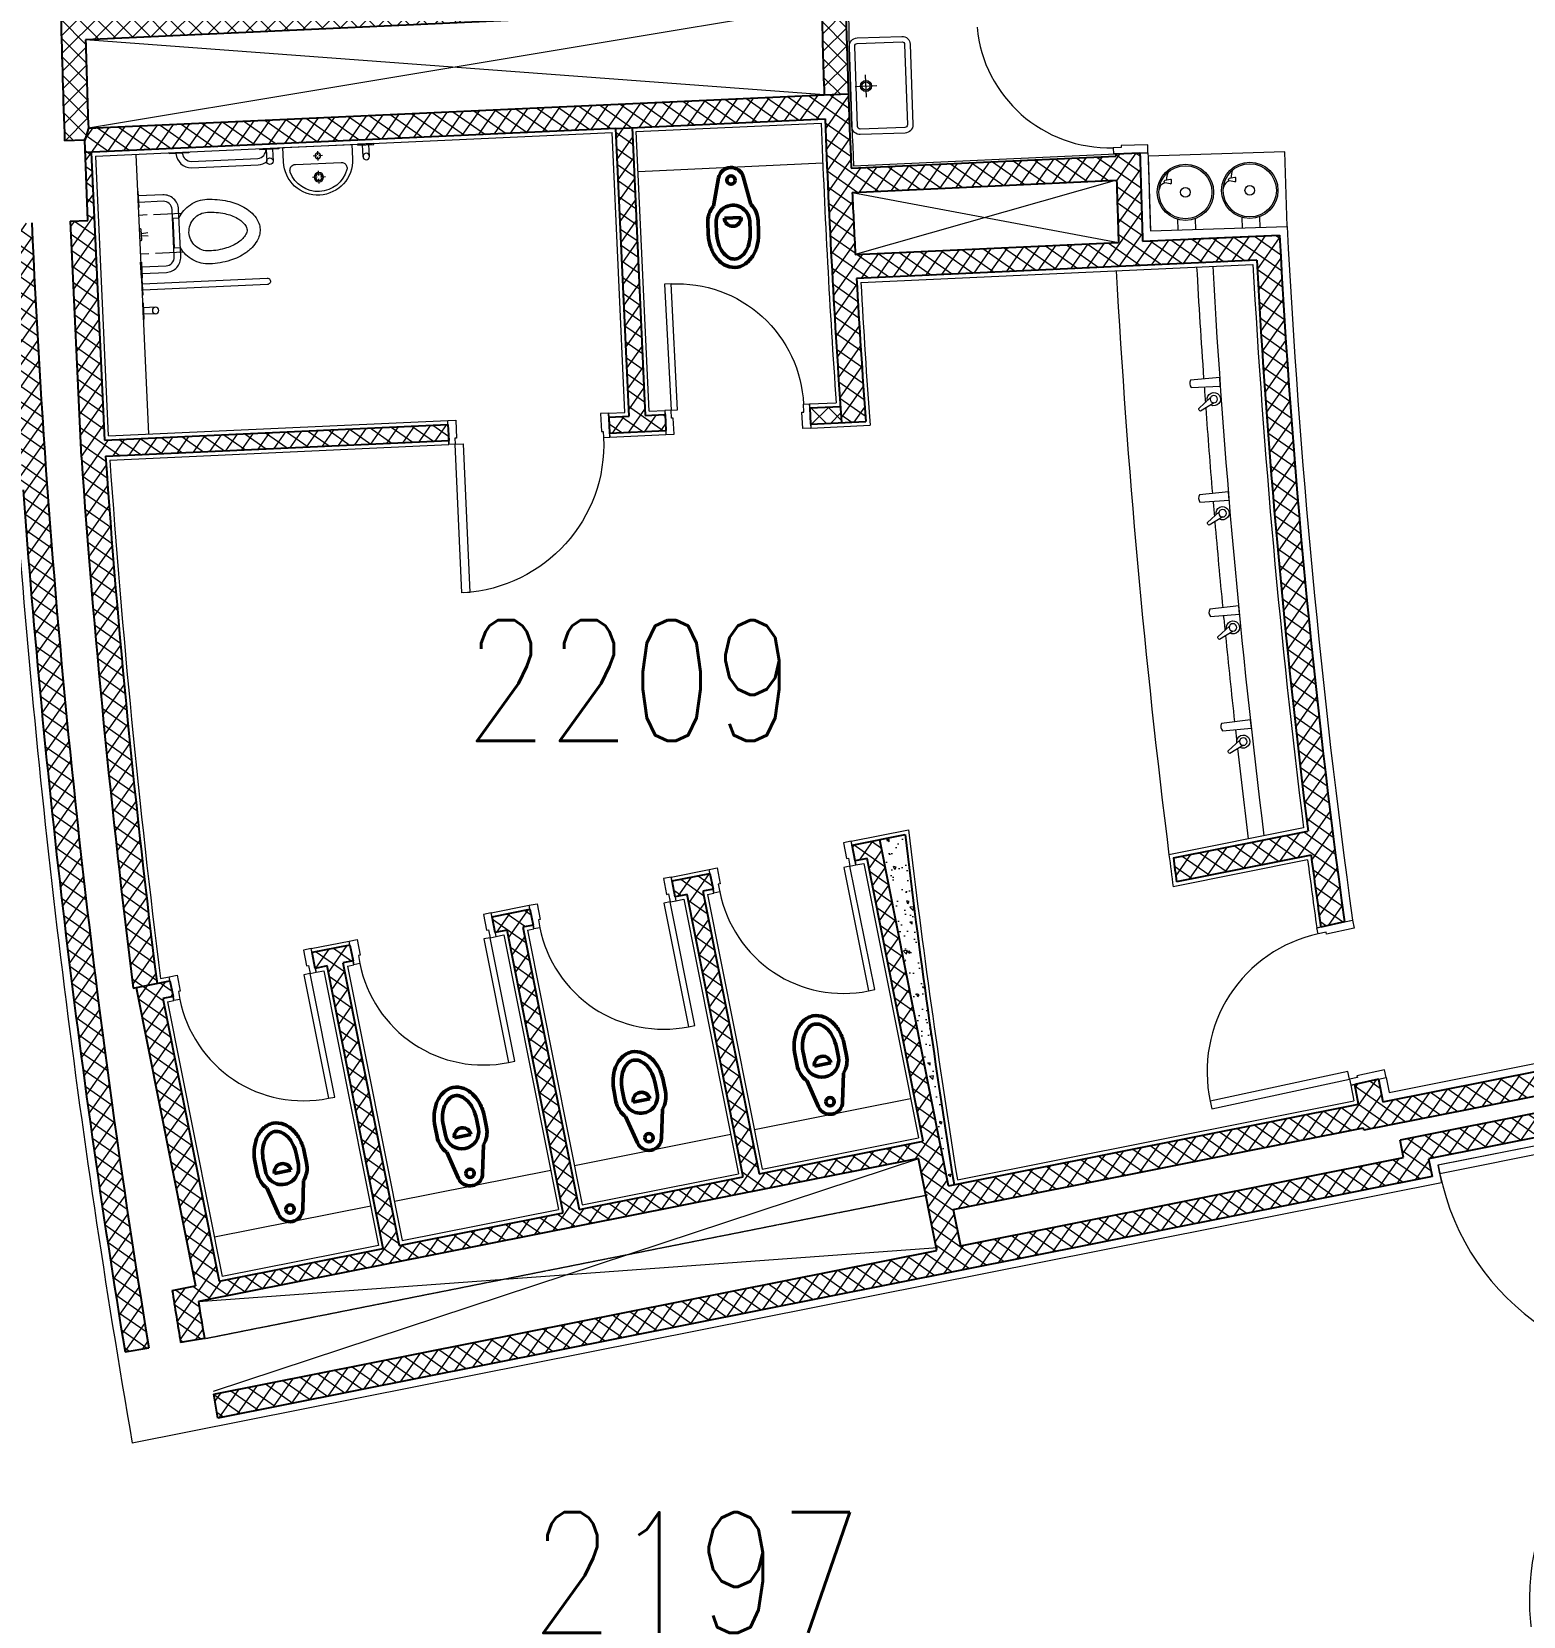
# Model space of a CAD drawing. Header units: inches. Extents: x 342932 to 557958, y 80625 to 242727.
# Drawn here: x 358342 to 367607, y 157853 to 167699 of the extents above; entities that cross this region are included whole.
import ezdxf
from ezdxf.enums import TextEntityAlignment as Align

# ---------------------------------------------------------------- set-up
doc = ezdxf.new("R2010")
doc.units = ezdxf.units.IN
doc.header["$MEASUREMENT"] = 0
doc.linetypes.add('First Floor$0$HIDDEN', pattern=[0.375, 0.25, -0.125])
for name, color, linetype, lineweight in [('First Floor$0$A-G250-M-Walls-Blockwork', 7, 'Continuous', 25), ('First Floor$0$A-G252-H-Internal-Walls', 251, 'Continuous', 9), ('First Floor$0$A-G26-M-Beams-Concrete', 251, 'Continuous', 18), ('First Floor$0$A-G312-M-Wall-Finish-Plaster', 7, 'Continuous', 15), ('First Floor$0$A-G322-M-Door', 251, 'Continuous', 15), ('First Floor$0$A-G44-G-Fittings-Sanitary', 251, 'Continuous', 15), ('First Floor$0$A-Z036-G-Void-Symbology', 251, 'Continuous', 9), ('First Floor$0$Z-Z001-S-Room-Name-Identification-250', 7, 'Continuous', 15)]:
    doc.layers.add(name, color=color, linetype=linetype, lineweight=lineweight)
doc.styles.add('First Floor$0$Tag-RomanS', font='romans.shx', dxfattribs={"width": 0.8})
pattern_1 = [(55, (361382.11, 239676.52), (-65.02019, 45.52763), []), (145, (361382.11, 239676.52), (-45.52763, -65.02019), [])]
pattern_2 = [(45, (361382.11, 239676.52), (-56.1266, 56.1266), []), (135, (361382.11, 239676.52), (-56.1266, -56.1266), [])]

# ---------------------------------------------------------------- blocks, each defined once
blk = doc.blocks.new('First Floor$0$Grab Bar-Top')
for p, q in [((-20.1, 79.5), (-20.1, 5.4)), ((20, 79.5), (20, 5.4))]:
    blk.add_line(p, q)
blk.add_lwpolyline([(-50, 5.4), (50, 5.4), (50, 0), (-50, 0)], close=True)
blk.add_circle((-0.1, 79.1, 0), 20.1)
blk = doc.blocks.new('First Floor$0$Wall Mounted WC-Top')
at = {"lineweight": 50}
for p, q in [((-52.2, 313.4), (52.2, 313.4)), ((-116.8, 235.1), (-76.3, 60.6)), ((116.8, 235.1), (76.3, 60.6))]:
    blk.add_line(p, q, dxfattribs=at)
blk.add_lwpolyline([(116.8, 235.1, 0.184483), (156.7, 339.6), (156.7, 402.2, 0.063415), (146.5, 482.1, 0.076468), (118.2, 548.1, 0.107136), (65.9, 601.8, 0.147373), (0, 621.6, 0.147373), (-65.9, 601.8, 0.107136), (-118.2, 548.1, 0.076468), (-146.5, 482.1, 0.063415), (-156.7, 402.2), (-156.7, 339.6, 0.184483), (-116.8, 235.1)], format="xyb", dxfattribs=at)
blk.add_lwpolyline([(104.5, 339.6), (104.5, 402.2, 0.063415), (96, 469, 0.076468), (73.9, 520.4, 0.107136), (37.1, 558.2, 0.147373), (0, 569.4, 0.147373), (-37.1, 558.2, 0.107136), (-73.9, 520.4, 0.076468), (-96, 469, 0.063415), (-104.5, 402.2), (-104.5, 339.6, 1)], format="xyb", close=True, dxfattribs=at)
blk.add_circle((0, 78.4), 26.1, dxfattribs=at)
for centre, radius, start, end in [((0, 313.4), 52.2, 360, 180), ((0, 78.4), 78.4, 193.06528, 346.93472)]:
    blk.add_arc(centre, radius, start, end, dxfattribs=at)
blk = doc.blocks.new('First Floor$0$Hand Rail-Top')
blk.add_lwpolyline([(20.1, 5.4), (20.1, 779.9, 1), (-20.1, 779.9), (-20.1, 5.4)], format="xyb")
blk.add_lwpolyline([(49.6, 0), (-49.6, 0), (-49.6, 5.4), (49.6, 5.4)], close=True)
blk = doc.blocks.new('First Floor$0$WC1-Top')
for p, q in [((-120.4, 268.2), (-120.4, 93.7)), ((120.4, 268.2), (120.4, 93.7)), ((-120.4, 53.5), (-120.4, 0)), ((-10.7, 53.5), (-6.7, 13.4)), ((6.7, 13.4), (10.7, 53.5)), ((120.4, 53.5), (120.4, 0))]:
    blk.add_line(p, q)
at = {"elevation": 0}
for points in [[(-93.7, 251.3), (-93.7, 214.7), (93.7, 214.7), (93.7, 251.3, 0.136498), (171.9, 325.2, 0.136498), (200.7, 428.8, 0.031676), (196.6, 493.5, 0.031676), (184.4, 557.2, 0.038178), (166.9, 608.2, 0.038178), (141.9, 655.9, 0.053416), (110.5, 696, 0.053415), (71.2, 728.5, 0.073292), (37.2, 744.5, 0.0875), (0, 750, 0.07329), (-37.2, 744.5, 0.073292), (-71.2, 728.5, 0.053415), (-110.5, 696, 0.026689), (-127.3, 676.8, 0.026689), (-141.9, 655.9, 0.038178), (-166.9, 608.2, 0.038178), (-184.4, 557.2, 0.031676), (-196.6, 493.5, 0.031676), (-200.7, 428.8, 0.136498), (-171.9, 325.2, 0.136498), (-93.7, 251.3, 0.999995)], [(0, 308.4, 0.414214), (120.4, 428.8, 0.063415), (106.7, 537, 0.038178), (93.2, 576.5, 0.038178), (73.9, 613.4, 0.053415), (53, 640, 0.053415), (26.9, 661.6, 0.073291), (14, 667.6, 0.07329), (0, 669.7, 0.073292), (-14, 667.6, 0.07329), (-26.9, 661.6, 0.053417), (-53, 640, 0.053413), (-73.9, 613.4, 0.03818), (-93.2, 576.5, 0.038176), (-106.7, 537, 0.031678), (-117, 483.4, 0.031674), (-120.4, 428.8, 0.414216), (0, 308.4, -0.000002)]]:
    blk.add_lwpolyline(points, format="xyb", dxfattribs=at)
for points in [[(-241, 5.4), (-241, 156.5, -0.198912), (-213.6, 222.6, -0.198912), (-147.5, 250), (147.5, 250, -0.198912), (213.6, 222.6, -0.198912), (241, 156.5), (241, 5.4)], [(-200.7, 5.4), (-200.7, 156.5, -0.198912), (-185.1, 194.1, -0.198912), (-147.5, 209.7), (147.5, 209.7, -0.198912), (185.1, 194.1, -0.198912), (200.7, 156.5), (200.7, 5.4)]]:
    blk.add_lwpolyline(points, format="xyb")
for points in [[(-170.9, 5.4), (-270.9, 5.4), (-270.9, 0), (-170.9, 0)], [(-33.5, 13.4), (33.5, 13.4), (40.1, 0), (-40.1, 0)], [(170.9, 5.4), (270.9, 5.4), (270.9, 0), (170.9, 0)]]:
    blk.add_lwpolyline(points, close=True)
blk = doc.blocks.new('First Floor$0$WB-Top')
for p, q in [((0.2, 233.3), (0.2, 203.2)), ((-9.6, 193.5), (-40.1, 193.5)), ((0.2, 183.7), (0.2, 153.2)), ((40.4, 193.5), (9.9, 193.5)), ((-6.3, 60.6), (-28.8, 60.6)), ((0, 89.2), (0, 66.3)), ((0, 54.4), (0, 32)), ((28.4, 60.6), (5.9, 60.6))]:
    blk.add_line(p, q)
at = {"ltscale": 0.02}
for points in [[(-214.3, 0), (214.3, 0), (214.3, 88.8, 0.411647), (0, 305, 0.42194), (-214.3, 88.8), (-214.3, 0)], [(-141.8, 107.9), (141.8, 107.9, 0.239095), (170.5, 122.5, 0.159338), (177.4, 143.5, 0.07683), (175.7, 154.2, 0.326978), (0, 282.9, 0.326978), (-175.7, 154.2, 0.07683), (-177.4, 143.5, 0.159338), (-170.5, 122.5, 0.239095), (-141.8, 107.9)]]:
    blk.add_lwpolyline(points, format="xyb", dxfattribs=at)
for centre, radius in [((0, 193.5), 28.7), ((0, 193.5), 20), ((-0.2, 60.6), 17.2)]:
    blk.add_circle(centre, radius)
blk = doc.blocks.new('First Floor$0$Towel Rail-Grab Bar-Top')
for p, q in [((-72.5, 100.1, 0), (-487.5, 100.1, 0)), ((-581, 6.4), (-581, 80.4, 0)), ((-540.8, 6.4), (-540.8, 80.4, 0)), ((-72.5, 60, 0), (-487.5, 60, 0))]:
    blk.add_line(p, q)
for points in [[(-619.5, 6.4), (-500.5, 6.4), (-500.5, 0), (-619.5, 0)], [(-59.5, 6.4), (59.5, 6.4), (59.5, 0), (-59.5, 0)]]:
    blk.add_lwpolyline(points, close=True)
blk.add_circle((-560.9, 80.1, 0), 20.1)
for centre, radius, start, end in [((-481.6, 0.8), 99.5, 93.38228, 126.51746), ((-78.4, 0.8), 99.5, 3.17967, 86.61772), ((-481.3, 0.7), 59.6, 95.93198, 174.59793), ((-78.7, 0.7), 59.6, 5.40207, 84.06802)]:
    blk.add_arc(centre, radius, start, end)
blk = doc.blocks.new('First Floor$0$wc26')
at = {"layer": 'First Floor$0$A-G322-M-Door', "elevation": 0}
for points in [[(2079.9, -77103.7), (2091.6, -77101.4), (2101.4, -77150.4), (2138.7, -77143), (2109.4, -76995.9), (2060.4, -77005.6)], [(1295.2, -77259.8), (1283.5, -77262.1), (1293.2, -77311.2), (1256, -77318.6), (1226.7, -77171.5), (1275.7, -77161.7)], [(2101.4, -77150.4), (2062.2, -77158.2), (2215.8, -77925.9), (2255.1, -77918.1)]]:
    blk.add_lwpolyline(points, close=True, dxfattribs=at)
at = {"layer": 'First Floor$0$A-G322-M-Door'}
blk.add_arc((2060.5, -77159.4, 0), 782.1, 191.18854, 281.45848, dxfattribs=at)
blk = doc.blocks.new('First Floor$0$wc02')
at = {"layer": 'First Floor$0$A-G322-M-Door', "elevation": 0}
for points in [[(642.1, -69908), (630.1, -69908.5), (632.4, -69958.5), (594.4, -69960.2), (587.4, -69810.4), (637.4, -69808.1)], [(1441.1, -69871.5), (1453.1, -69870.9), (1455.3, -69920.9), (1493.3, -69919.2), (1486.6, -69769.3), (1436.7, -69771.6)], [(632.4, -69958.5), (672.4, -69956.7), (704.4, -70739.8), (664.4, -70741.6)]]:
    blk.add_lwpolyline(points, close=True, dxfattribs=at)
at = {"layer": 'First Floor$0$A-G322-M-Door'}
blk.add_arc((672.4, -69956.7, 0), 783.8, 272.34321, 2.61514, dxfattribs=at)
blk = doc.blocks.new('First Floor$0$FIRE DOOR 3100mm')
at = {"layer": 'First Floor$0$A-G322-M-Door'}
for p, q in [((-3102.7, -52, 0), (-3103.1, -1551.2, 0)), ((-3048.7, -40, 0), (-3088.7, -40, 0)), ((-3048.7, -40, 0), (-3049.1, -1551.2, 0)), ((-52.5, -40.6, 0), (-52.8, -1551.9, 0)), ((-52.5, -40.6, 0), (-12.5, -40.6, 0)), ((1.5, -52.6, 0), (1.2, -1551.9, 0)), ((-3049.1, -1551.2, 0), (-3103.1, -1551.2, 0)), ((-3101.9, -1551.2, 0), (-3051.9, -1551.2, 0)), ((-52.8, -1551.9, 0), (1.2, -1551.9, 0)), ((0, -1551.9, 0), (-50, -1551.9, 0))]:
    blk.add_line(p, q, dxfattribs=at)
at = {"layer": 'First Floor$0$A-G322-M-Door', "linetype": 'Continuous'}
for p, q in [((-3088.7, -52, 0), (-3102.7, -52, 0)), ((-3088.7, -40, 0), (-3088.7, -52, 0)), ((-12.5, -40.6, 0), (-12.5, -52.6, 0)), ((-12.5, -52.6, 0), (1.5, -52.6, 0))]:
    blk.add_line(p, q, dxfattribs=at)
at = {"layer": 'First Floor$0$A-G322-M-Door', "elevation": 0}
for points in [[(-3048.7, -38), (-3048.7, 0), (-3102.7, 0), (-3102.7, -50), (-3090.7, -50), (-3090.7, -38), (-3048.7, -38)], [(-52.5, -38.6), (-52.5, -0.6), (1.5, -0.6), (1.5, -50.6), (-10.5, -50.6), (-10.5, -38.6), (-52.5, -38.6)]]:
    blk.add_lwpolyline(points, dxfattribs=at)
at = {"layer": 'First Floor$0$A-G322-M-Door'}
for centre, start, end in [((-3051.3, -50.6, 0), 270.08469, 0.01079), ((-50, -51.2, 0), 179.96531, 269.89187)]:
    blk.add_arc(centre, 1500.6, start, end, dxfattribs=at)
blk = doc.blocks.new('First Floor$0$d1000-150')
at = {"layer": 'First Floor$0$A-G322-M-Door'}
for points in [[(-950, -112), (-962, -112), (-962, -150), (-1000, -150), (-1000, 0), (-950, 0), (-950, -112)], [(-50, -112), (-38, -112), (-38, -150), (0, -150), (0, 0), (-50, 0), (-50, -112)]]:
    blk.add_lwpolyline(points, dxfattribs=at)
blk.add_lwpolyline([(-88, -1074), (-38, -1074), (-38, -150), (-88, -150)], close=True, dxfattribs=at)
blk.add_arc((-37.9, -149.9), 924.1, 180.00344, 269.24761, dxfattribs=at)
blk = doc.blocks.new('First Floor$0$drinking-fountain')
at = {"layer": 'First Floor$0$A-G44-G-Fittings-Sanitary'}
for p, q in [((170.3, -66.3), (170.3, 0)), ((279.7, -66.3), (279.7, 0)), ((570.3, -66.3), (570.3, 0)), ((679.7, -66.3), (679.7, 0)), ((309.5, -293.6), (309.5, -310.6)), ((315.3, -288.7), (350.7, -294.9)), ((709.5, -293.6), (709.5, -310.6)), ((715.3, -288.7), (750.7, -294.9)), ((315.3, -315.5), (350.7, -309.3)), ((354.9, -299.9), (354.9, -304.4)), ((715.3, -315.5), (750.7, -309.3)), ((754.9, -299.9), (754.9, -304.4))]:
    blk.add_line(p, q, dxfattribs=at)
blk.add_lwpolyline([(850, 0), (0, 0), (0, -465), (850, -465)], close=True, dxfattribs=at)
for centre, radius in [((225, -232.5), 175), ((225, -232.5), 165), ((625, -232.5), 175), ((625, -232.5), 165), ((225, -232.5), 30), ((625, -232.5), 30)]:
    blk.add_circle(centre, radius, dxfattribs=at)
for centre, radius, start, end in [((314.5, -293.6), 5, 80.02208, 180), ((337.8, -245), 51.6, 284.46241, 348.80095), ((349.9, -299.9), 5, 0, 80.02208), ((714.5, -293.6), 5, 80.02208, 180), ((737.8, -245), 51.6, 284.46241, 348.80095), ((749.9, -299.9), 5, 0, 80.02208), ((314.5, -310.6), 5, 180, 279.97792), ((240.3, -312.7), 99.3, 329.49468, 0.85565), ((349.9, -304.4), 5, 279.97792, 0), ((714.5, -310.6), 5, 180, 279.97792), ((640.3, -312.7), 99.3, 329.49468, 0.85565), ((749.9, -304.4), 5, 279.97792, 0)]:
    blk.add_arc(centre, radius, start, end, dxfattribs=at)
blk = doc.blocks.new('First Floor$0$Faucet-Top')
blk.add_lwpolyline([(-181.5, 22.7), (0, 26.6), (0, -26.6), (-181.5, -22.7, -0.29963), (-181.5, 22.7)], format="xyb")
blk = doc.blocks.new('First Floor$0$soap dispenser')
at = {"layer": 'First Floor$0$A-G44-G-Fittings-Sanitary'}
for p, q in [((-28, -14), (-132, 66)), ((0, 31), (-119, 88))]:
    blk.add_line(p, q, dxfattribs=at)
blk.add_circle((0, 0), 31.3, dxfattribs=at)
for centre, radius, start, end in [((-116, 71), 17.1, 99.4484, 197.6935), ((0, 0), 54.6, 173.7499, 123.392)]:
    blk.add_arc(centre, radius, start, end, dxfattribs=at)
blk = doc.blocks.new('First Floor$0$Janitor Sink1-Top')
for points in [[(-250.2, 378.6), (250.2, 378.6, -0.414214), (300.2, 328.6), (300.2, 50, -0.414214), (250.2, 0), (-250.2, 0, -0.414214), (-300.2, 50), (-300.2, 328.6, -0.414214)], [(-250.2, 344.3), (250.2, 344.3, -0.414214), (265.9, 328.6), (265.9, 50, -0.414214), (250.2, 34.3), (-250.2, 34.3, -0.414214), (-265.9, 50), (-265.9, 328.6, -0.414214)]]:
    blk.add_lwpolyline(points, format="xyb", close=True)
for points in [[(0, 27.9), (0, 163.7)], [(70.3, 95.8), (-70.3, 95.8)]]:
    blk.add_lwpolyline(points)
at = {"ltscale": 0.02}
for radius in [34.6, 25.4]:
    blk.add_circle((0.4, 95.8), radius, dxfattribs=at)
blk = doc.blocks.new('First Floor$0$tag-roomname')
at = {"lineweight": 18, "ltscale": 0.01, "style": 'First Floor$0$Tag-RomanS', "width": 0.8}
blk.add_attdef('ROOM_NO_2', text='', height=3, dxfattribs=at).set_placement((0, 1.612), align=Align.MIDDLE_CENTER)
at = {"linetype": 'ByBlock', "lineweight": 15, "ltscale": 0.01, "style": 'First Floor$0$Tag-RomanS', "width": 0.8, "flags": 1}
for tag, p in [('ROOM_NAME_1', (0, -2.288)), ('ROOM_NAME_2', (0, -5.744))]:
    blk.add_attdef(tag, text='', height=2.5, dxfattribs=at).set_placement(p, align=Align.MIDDLE_CENTER)

msp = doc.modelspace()

# ---------------------------------------------------------------- hatches: boundary and pattern name
at = {"layer": 'First Floor$0$A-G252-H-Internal-Walls'}
h = msp.add_hatch(dxfattribs=at)
h.set_pattern_fill('ANSI37', color=256, scale=25, style=0)
h.set_pattern_definition(pattern_2)
h.paths.add_polyline_path([(366022.1, 172826.5), (365872.3, 172826.5), (365872.3, 172351.5), (365022.3, 172351.5), (365022.3, 172201.5), (365872.3, 172201.5), (365872.3, 168740.6, 0.002948), (365881, 168127.8), (358523.3, 167791.7, 0.003245), (358546.2, 167021.4), (358671.2, 167025.9), (358693.6, 167098.8, -0.002322), (358676.8, 167648.6), (363248.5, 167857.4, 0.002516), (363264.6, 167307.5), (363414.5, 167312.7, -0.002536), (363398.4, 167865.2), (365045.5, 167940.4), (365048.5, 167840.5), (365198.5, 167845.1), (365195.3, 167947.3), (366034, 167985.6, -0.003661), (366022.1, 168745)])
h = msp.add_hatch(dxfattribs=at)
h.set_pattern_fill('ANSI37', color=256, scale=25, angle=10, style=0)
h.set_pattern_definition(pattern_1)
h.paths.add_polyline_path([(363414.5, 167312.7), (363264.6, 167307.5), (358693.6, 167098.8), (358671.2, 167025.9), (358674.3, 166947.7), (361971, 167098.3), (363269.9, 167157.6, 0.008647), (363372.4, 165270.3), (363522.3, 165277.2, -0.004083), (363465.8, 166165.5), (365951.1, 166279, 0.017328), (366269.7, 162731.6), (365434, 162565.4, 0.000712), (365453.1, 162416.2), (366288.6, 162582.4, 0.001981), (366349.1, 162135.6), (366496.1, 162167.4, -0.020676), (366092.8, 166435.7), (365242.5, 166396.8, -0.000041), (365225.8, 166945.5), (365075.9, 166940.9, 0.000001), (365076.3, 166925.9), (363432.2, 166850.8, -0.00212)])
h.paths.add_polyline_path([(363438.8, 166701), (365080.9, 166776, 0.000029), (365092.7, 166389.9), (363457.8, 166315.2, -0.001772)], flags=16)
h = msp.add_hatch(dxfattribs=at)
h.set_pattern_fill('ANSI37', color=256, scale=25, angle=10, style=0)
h.set_pattern_definition(pattern_1)
h.paths.add_polyline_path([(362070.9, 167102.9), (361971, 167098.3), (362052.7, 165310.2), (361926.5, 165304.4), (361931, 165204.5), (362280.5, 165220.5), (362276.1, 165320.4), (362152.6, 165314.7)])
h = msp.add_hatch(dxfattribs=at)
h.set_pattern_fill('ANSI37', color=256, scale=25, angle=10, style=0)
h.set_pattern_definition(pattern_1)
h.paths.add_polyline_path([(358650.4, 165054.7, 0.013956), (358972.6, 161756.4), (359120.1, 161785.7, -0.013896), (358800.2, 165061.5), (358800.2, 165061.5), (358714, 166949.5), (358674.3, 166947.7), (358691.4, 166526.4), (358583.4, 166521.5)])
h = msp.add_hatch(dxfattribs=at)
h.set_pattern_fill('ANSI37', color=256, scale=25, angle=10, style=0)
h.set_pattern_definition(pattern_1)
h.paths.add_polyline_path([(358921.3, 159497.2), (359069.3, 159521.5, -0.029501), (358341.7, 166510.7), (358191.9, 166504, 0.006292), (358278, 165002.6), (358078.7, 164988.5), (358089.4, 164838.9), (358288.7, 164853, 0.022577)])
h = msp.add_hatch(dxfattribs=at)
h.set_pattern_fill('ANSI37', color=256, scale=25, style=0)
h.set_pattern_definition(pattern_2)
h.paths.add_polyline_path([(363365.3, 165370.1), (363175, 165361.4), (363179.7, 165261.5), (363372.4, 165270.3, -0.000458)])
h = msp.add_hatch(dxfattribs=at)
h.set_pattern_fill('ANSI37', color=256, scale=25, angle=10, style=0)
h.set_pattern_definition(pattern_1)
h.paths.add_polyline_path([(360932.1, 165158.9), (360927.5, 165258.8), (358795.6, 165161.4), (358800.1, 165063.3, 0.000008), (358800.2, 165061.5)])
h = msp.add_hatch(dxfattribs=at)
h.set_pattern_fill('ANSI37', color=256, scale=25, angle=10, style=0)
h.set_pattern_definition(pattern_1)
h.paths.add_polyline_path([(364111, 160155.7), (364066, 160381.5), (366613.7, 160888.3), (366616.7, 160873.3), (367758.5, 161100.4), (367734.5, 161248.6), (366734.5, 161049.7), (366706.7, 161189.7), (366560, 161158), (366584.4, 161035.4), (364036.8, 160528.7), (363609.2, 162678.5), (363437.5, 162644.4), (363457.1, 162546.3), (363530.6, 162561), (363879.8, 160805.3), (362859.8, 160602.5), (362510.6, 162358.1), (362574.3, 162370.8), (362554.8, 162468.8), (362319.5, 162422), (362339.1, 162324), (362412.5, 162338.6), (362761.7, 160583), (361741.7, 160380.1), (361392.5, 162135.7), (361456.3, 162148.4), (361436.8, 162246.5), (361201.4, 162199.7), (361221, 162101.6), (361294.4, 162116.2), (361643.6, 160360.6), (360623.6, 160157.7), (360274.4, 161913.3), (360338.2, 161926), (360318.7, 162024.1), (360083.3, 161977.3), (360102.9, 161879.2), (360176.3, 161893.8), (360525.5, 160138.2), (359505.5, 159935.3), (359156.3, 161690.9), (359220.1, 161703.6), (359200.6, 161801.7), (358989.7, 161759.8), (359358.2, 159906.9), (359214.4, 159878.3, 0.001384), (359266.7, 159553.9), (359414.7, 159578.2, -0.000986), (359377.3, 159808.7), (363850.3, 160697.5), (363963.8, 160126.4), (359472.4, 159233), (359497.6, 159085.1), (367040.1, 160585.4), (367018.3, 160694.7), (367799.2, 160850), (367775.1, 160998.2), (366841.9, 160812.5), (366863.7, 160703.2)])
h = msp.add_hatch(dxfattribs=at)
h.set_pattern_fill('AR-CONC', color=256, angle=90, style=0)
h.set_pattern_definition([(140, (361382.11, 239676.52), (15.93909, 182.18467), [19.05, -209.55]), (85, (361382.11, 239676.52), (-191.05664, -35.24283), [15.24, -167.64]), (190.451, (361383.44, 239691.7), (-175.1167, 146.9425), [16.19, -178.09]), (136.1842, (361331.31, 239676.52), (42.0423, 271.07904), [28.575, -314.325]), (186.6356, (361334.82, 239699.1), (-247.4256, 237.4042), [24.285, -267.135]), (81.184, (361331.3, 239676.52), (-247.4251, 237.4046), [22.86, -251.46]), (111, (361344.01, 239701.92), (102.26552, 151.61488), [19.05, -209.55]), (56, (361344.01, 239701.92), (-184.18797, 61.80203), [15.24, -167.64]), (161.4514, (361352.54, 239714.56), (-81.92286, 213.4165), [16.19, -178.09]), (127.5, (361382.114, 239676.52), (-84.55504, 3.088603), [0, -165.608, 0, -170.18, 0, -168.275]), (97.5, (361382.11, 239676.52), (-100.18057, 66.81966), [0, -97.028, 0, -161.798, 0, -64.135]), (57.5, (361382.114, 239619.88), (5.728744, 135.590595), [0, -63.5, 0, -198.12, 0, -262.89]), (47.5, (361382.11, 239594.48), (-25.42649, 148.12918), [0, -82.55, 0, -131.572, 0, -186.69])])
h.paths.add_polyline_path([(363766.6, 162709.9), (363619, 162680.5), (364046.6, 160530.6), (364071, 160535.5, -0.010073)])

# ---------------------------------------------------------------- linework, layer by layer
for p, q in [((363264.6, 167307.5, 0), (363414.5, 167312.7, 0)), ((358693.6, 167098.8, 0), (358671.2, 167025.9, 0))]:
    msp.add_line(p, q)
at = {"layer": 'First Floor$0$A-G250-M-Walls-Blockwork'}
for p, q in [((363248.5, 167857.4, 0), (358676.8, 167648.6, 0)), ((358693.6, 167098.8, 0), (363264.6, 167307.5, 0)), ((361971, 167098.3, 0), (358674, 166947.7, 0)), ((362052.7, 165310.2, 0), (361971, 167098.3, 0)), ((362070.9, 167102.9, 0), (362152.6, 165314.7, 0)), ((358671.2, 167025.9, 0), (358546.2, 167021.4, 0)), ((358691.4, 166526.4), (358671.2, 167025.9)), ((358712, 166949.4, 0), (358793.7, 165161.3, 0)), ((363432.2, 166850.8, 0), (365076.3, 166925.9, 0)), ((365075.9, 166940.9, 0), (365225.8, 166945.5, 0)), ((363438.8, 166701, 0), (365080.9, 166776, 0)), ((358581.4, 166521.4, 0), (358691.4, 166526.4, 0)), ((358581.4, 166521.4, 0), (358648.4, 165054.6, 0)), ((365242.5, 166396.8, 0), (366092.8, 166435.7, 0)), ((365557.2, 166411.2, 0), (366092.8, 166435.7, 0)), ((363457.8, 166315.2, 0), (365092.7, 166389.9, 0)), ((365951.1, 166279, 0), (363465.8, 166165.5, 0)), ((362152.6, 165314.7, 0), (362276, 165320.4, 0)), ((362276, 165320.4, 0), (362280.5, 165220.5, 0)), ((363175, 165361.4, 0), (363365.3, 165370.1, 0)), ((363175, 165361.4, 0), (363179.7, 165261.5, 0)), ((358793.7, 165161.3, 0), (360927.5, 165258.8, 0)), ((360927.5, 165258.8, 0), (360932.1, 165158.9, 0)), ((361926.5, 165304.4, 0), (362052.7, 165310.2, 0)), ((361926.5, 165304.4, 0), (361931, 165204.5, 0)), ((363179.7, 165261.5, 0), (363522.3, 165277.2, 0)), ((358800.2, 165061.5, 0), (360932.1, 165158.9, 0)), ((361931, 165204.5, 0), (362280.5, 165220.5, 0)), ((363437.5, 162644.4, 0), (363766.6, 162709.9, 0)), ((364036.8, 160528.7, 0), (363609.2, 162678.5, 0)), ((365434, 162565.4, 0), (366269.7, 162731.6, 0)), ((363457.1, 162546.3, 0), (363437.5, 162644.4, 0)), ((366288.6, 162582.4, 0), (365453.1, 162416.2, 0)), ((362319.5, 162422, 0), (362554.8, 162468.8, 0)), ((362554.8, 162468.8, 0), (362574.3, 162370.8, 0)), ((363530.6, 162561, 0), (363457.1, 162546.3, 0)), ((363879.8, 160805.3, 0), (363530.6, 162561, 0)), ((362339.1, 162324, 0), (362319.5, 162422, 0)), ((362574.3, 162370.8, 0), (362510.6, 162358.1, 0)), ((362412.5, 162338.6, 0), (362339.1, 162324, 0)), ((362761.7, 160583, 0), (362412.5, 162338.6, 0)), ((362510.6, 162358.1, 0), (362859.8, 160602.5, 0)), ((361201.4, 162199.7, 0), (361436.8, 162246.5, 0)), ((361221, 162101.6, 0), (361201.4, 162199.7, 0)), ((361436.8, 162246.5, 0), (361456.3, 162148.4, 0)), ((361294.4, 162116.2, 0), (361221, 162101.6, 0)), ((361643.6, 160360.6, 0), (361294.4, 162116.2, 0)), ((361456.3, 162148.4, 0), (361392.5, 162135.7, 0)), ((361392.5, 162135.7, 0), (361741.7, 160380.1, 0)), ((366496.1, 162167.4), (366349, 162135.6)), ((360318.7, 162024.1, 0), (360083.3, 161977.3, 0)), ((360102.9, 161879.2, 0), (360083.3, 161977.3, 0)), ((360318.7, 162024.1, 0), (360338.2, 161926, 0)), ((360176.3, 161893.8, 0), (360102.9, 161879.2, 0)), ((360525.5, 160138.2, 0), (360176.3, 161893.8, 0)), ((360338.2, 161926, 0), (360274.4, 161913.3, 0)), ((360274.4, 161913.3, 0), (360623.6, 160157.7, 0)), ((358972.6, 161756.4, 0), (359200.6, 161801.7, 0)), ((359200.6, 161801.7, 0), (359220.1, 161703.6, 0)), ((358989.7, 161759.8, 0), (359358.2, 159906.9, 0)), ((359220.1, 161703.6, 0), (359156.3, 161690.9, 0)), ((359156.3, 161690.9, 0), (359505.5, 159935.3, 0)), ((366706.7, 161189.7, 0), (366560, 161158, 0)), ((366706.7, 161189.7, 0), (366734.5, 161049.7, 0)), ((366734.5, 161049.7, 0), (367734.5, 161248.6, 0)), ((366584.4, 161035.4, 0), (366560, 161158, 0)), ((367758.5, 161100.4, 0), (366616.7, 160873.3, 0)), ((364036.8, 160528.7, 0), (366584.4, 161035.4, 0)), ((367775.1, 160998.2), (366841.9, 160812.5)), ((362859.8, 160602.5, 0), (363879.8, 160805.3, 0)), ((364066, 160381.5, 0), (366613.7, 160888.3, 0)), ((366616.7, 160873.3, 0), (366613.7, 160888.3, 0)), ((366863.7, 160703.2, 0), (366841.9, 160812.5, 0)), ((367799.2, 160850), (367018.3, 160694.7, 0)), ((363850.3, 160697.5, 0), (359377.3, 159808.7)), ((363963.8, 160126.4), (363850.3, 160697.5, 0)), ((364111, 160155.7, 0), (366863.7, 160703.2)), ((367018.3, 160694.7, 0), (367040.1, 160585.4, 0)), ((367040.1, 160585.4), (359497.6, 159085.1)), ((361741.7, 160380.1, 0), (362761.7, 160583, 0)), ((360623.6, 160157.7, 0), (361643.6, 160360.6, 0)), ((364066, 160381.5, 0), (364111, 160155.7, 0)), ((359472.4, 159233), (363963.8, 160126.4)), ((359505.5, 159935.3, 0), (360525.5, 160138.2, 0)), ((359214.4, 159878.3), (359358.2, 159906.9)), ((358921.3, 159497.2, 0), (359069.3, 159521.5, 0)), ((359414.7, 159578.2), (359266.7, 159553.9)), ((359497.6, 159085.1), (359472.4, 159233))]:
    msp.add_line(p, q, dxfattribs=at)
at = {"layer": 'First Floor$0$A-G250-M-Walls-Blockwork', "elevation": 0}
msp.add_lwpolyline([(361971, 167098.3), (363269.9, 167157.6)], dxfattribs=at)
at = {"layer": 'First Floor$0$A-G250-M-Walls-Blockwork'}
for centre, radius, start, end in [((417882.1, 169176.5, 0), 59375, 181.336444, 182.0801), ((417882.1, 169176.5, 0), 54649.5, 181.38315, 181.95986), ((417882.1, 169176.5, 0), 54499.5, 181.37871, 182.44576), ((417882.1, 169176.5, 0), 59225, 181.478351, 182.010499), ((417882.1, 169176.5, 0), 54649.5, 182.11713, 184.09883), ((3715686.7, 268796.5, 0), 3352158.6, 181.7412047, 181.7414611), ((3720818.2, 268952.6, 0), 3357142.5, 181.7412061, 181.750574), ((417882.1, 169176.5, 0), 54499.5, 182.60346, 183.00946), ((3715686.7, 268796.5, 0), 3352158.6, 181.7440252, 181.7506268), ((417882.1, 169176.5, 0), 59600, 182.56361, 189.322845), ((417882.1, 169176.5, 0), 51861.8, 183.02945, 187.76688), ((417275, 169100.9, 0), 51401.4, 183.14705, 187.11801), ((417882.1, 169176.5, 0), 54499.5, 183.16709, 184.10291), ((417882.1, 169176.5, 0), 59375, 183.980729, 187.179093), ((417882.1, 169176.5, 0), 59225, 183.984188, 187.168768), ((417882.1, 169176.5, 0), 59750, 184.150507, 189.322845), ((417881.1, 169176.4, 0), 54499.5, 186.81438, 189.12278), ((417843, 169196, 0), 52826.8, 187.21056, 187.37364), ((422708.2, 169991.8, 0), 56904, 187.48164, 187.93557), ((417857.4, 169172.5), 59375, 189.005756, 189.322845), ((417857.4, 169172.5), 59225, 189.096886, 189.322845)]:
    msp.add_arc(centre, radius, start, end, dxfattribs=at)
at = {"layer": 'First Floor$0$A-G26-M-Beams-Concrete', "linetype": 'First Floor$0$HIDDEN'}
msp.add_line((359414.7, 159578.2), (363905.4, 160471.4), dxfattribs=at)
at = {"layer": 'First Floor$0$A-G312-M-Wall-Finish-Plaster'}
for p, q in [((362097, 167079, 0), (363245.8, 167131.5, 0)), ((358738.2, 166925.6, 0), (361947.2, 167072.2, 0)), ((362026.6, 165334, 0), (361947.2, 167072.2, 0)), ((362176.4, 165340.8, 0), (362097, 167079, 0)), ((358738.2, 166925.6, 0), (358817.6, 165187.4, 0)), ((363446.6, 166866.5, 0), (365075.9, 166940.9, 0)), ((365075.9, 166940.9, 0), (365060.9, 166940.5, 0)), ((365225.8, 166945.5, 0), (365275.8, 166947, 0)), ((365290.5, 166462, 0), (366140.1, 166487.9)), ((363492.2, 166141.7, 0), (365927.5, 166252.9, 0)), ((361925.3, 165329.4, 0), (362026.6, 165334, 0)), ((361925.3, 165329.4, 0), (361926.5, 165304.4, 0)), ((362176.4, 165340.8, 0), (362274.9, 165345.3, 0)), ((362274.9, 165345.3, 0), (362276, 165320.4, 0)), ((363173.8, 165386.4, 0), (363338.6, 165393.9, 0)), ((363175, 165361.4, 0), (363173.8, 165386.4, 0)), ((358819.5, 165187.5, 0), (360926.4, 165283.7, 0)), ((360927.5, 165258.8, 0), (360926.4, 165283.7, 0)), ((363179.7, 165261.5, 0), (363180.8, 165236.6, 0)), ((363180.8, 165236.6, 0), (363549, 165253.4, 0)), ((358827, 165037.7, 0), (360933.2, 165133.9, 0)), ((360932.1, 165158.9, 0), (360933.2, 165133.9, 0)), ((361931, 165204.5, 0), (361932.2, 165179.5, 0)), ((361932.2, 165179.5, 0), (362281.6, 165195.5, 0)), ((362280.5, 165220.5, 0), (362281.6, 165195.5, 0)), ((363432.7, 162668.9, 0), (363788.2, 162739.6, 0)), ((363437.5, 162644.4, 0), (363432.7, 162668.9, 0)), ((366242, 162751.6, 0), (365406.3, 162585.3, 0)), ((362314.7, 162446.6, 0), (362550, 162493.4, 0)), ((362554.8, 162468.8, 0), (362550, 162493.4, 0)), ((363457.1, 162546.3, 0), (363461.9, 162521.8, 0)), ((363461.9, 162521.8, 0), (363511, 162531.6, 0)), ((363511, 162531.6, 0), (363850.4, 160825, 0)), ((366267.3, 162552.7, 0), (365431.7, 162386.5, 0)), ((362319.5, 162422, 0), (362314.7, 162446.6, 0)), ((362574.3, 162370.8, 0), (362579.2, 162346.2, 0)), ((361196.6, 162224.2, 0), (361432, 162271, 0)), ((361436.8, 162246.5, 0), (361432, 162271, 0)), ((362339.1, 162324, 0), (362343.9, 162299.4, 0)), ((362343.9, 162299.4, 0), (362393, 162309.2, 0)), ((362393, 162309.2, 0), (362732.4, 160602.6, 0)), ((362539.9, 162338.4, 0), (362579.2, 162346.2, 0)), ((362539.9, 162338.4, 0), (362879.3, 160631.8, 0)), ((361201.4, 162199.7, 0), (361196.6, 162224.2, 0)), ((366496.1, 162167.4), (366546.1, 162178.2)), ((361221, 162101.6, 0), (361225.8, 162077.1, 0)), ((361225.8, 162077.1, 0), (361274.9, 162086.8, 0)), ((361274.9, 162086.8, 0), (361614.3, 160380.2, 0)), ((361421.8, 162116, 0), (361461.2, 162123.9, 0)), ((361421.8, 162116, 0), (361761.2, 160409.5, 0)), ((361456.3, 162148.4, 0), (361461.2, 162123.9, 0)), ((366349, 162135.6), (366324.6, 162130.3)), ((360078.5, 162001.8, 0), (360313.9, 162048.6, 0)), ((360083.3, 161977.3, 0), (360078.5, 162001.8, 0)), ((360318.7, 162024.1, 0), (360313.9, 162048.6, 0)), ((360102.9, 161879.2, 0), (360107.7, 161854.7, 0)), ((360303.7, 161893.7, 0), (360343.1, 161901.5, 0)), ((360303.7, 161893.7, 0), (360643.1, 160187.1, 0)), ((360338.2, 161926, 0), (360343.1, 161901.5, 0)), ((359141.5, 161815.4, 0), (359195.8, 161826.2, 0)), ((359200.6, 161801.7, 0), (359195.8, 161826.2, 0)), ((360107.7, 161854.7, 0), (360156.8, 161864.4, 0)), ((360156.8, 161864.4, 0), (360496.2, 160157.9, 0)), ((359185.7, 161671.3, 0), (359225, 161679.1, 0)), ((359220.1, 161703.6, 0), (359225, 161679.1, 0)), ((359185.7, 161671.3, 0), (359525.1, 159964.6, 0)), ((366773.8, 161108.5, 0), (368186.7, 161389.5, 0)), ((366706.7, 161189.7, 0), (366755, 161200.2, 0)), ((366706.7, 161189.7, 0), (366755, 161200.2, 0)), ((366755, 161200.2, 0), (366773.8, 161108.5, 0)), ((366535.5, 161153.1, 0), (366555, 161055.1, 0)), ((366535.6, 161152.7, 0), (366560, 161158, 0)), ((366560, 161158, 0), (366535.6, 161152.7, 0)), ((364091.5, 160565, 0), (366555, 161055.1, 0)), ((368600.5, 160958.4), (367077.1, 160655.4, 0)), ((362879.3, 160631.8, 0), (363850.4, 160825, 0)), ((361761.2, 160409.5, 0), (362732.4, 160602.6, 0)), ((367077.1, 160655.4, 0), (367098.8, 160546.1, 0)), ((367098.8, 160546.1), (358966.8, 158928.5, 0)), ((360643.1, 160187.1, 0), (361614.3, 160380.2, 0)), ((360496.2, 160157.9, 0), (359525.1, 159964.6, 0))]:
    msp.add_line(p, q, dxfattribs=at)
for centre, radius, start, end in [((417882.1, 169176.5, 0), 54484.5, 181.39414, 182.42994), ((417882.1, 169176.5, 0), 54674.5, 182.14356, 183.96711), ((3744780, 269681.4, 0), 3381065.4, 181.7412126, 181.7494353), ((417418.3, 169144.8), 51347.1, 182.96609, 187.79781), ((417267.2, 169099.8, 0), 51418.6, 183.17388, 187.09193), ((417882.1, 169176.5, 0), 54474.5, 183.19364, 184.12978), ((417882.1, 169176.5, 0), 59200, 184.008969, 187.142784), ((417882.1, 169176.5, 0), 59800, 184.198342, 189.867556), ((417881.1, 169176.4, 0), 54474.5, 186.78596, 189.09549), ((417843, 169196, 0), 52851.8, 187.18531, 187.40264), ((423012.5, 170043.3, 0), 57237.5, 187.51987, 187.9465)]:
    msp.add_arc(centre, radius, start, end, dxfattribs=at)
at = {"layer": 'First Floor$0$A-G322-M-Door', "elevation": 0}
for points in [[(365109.4, 166992), (365109.8, 166980), (365059.7, 166978.4), (365060.9, 166940.5), (365275.8, 166947), (365274.3, 166997)], [(366384.8, 162092.1), (366382.3, 162103.9), (366333.4, 162093.3), (366324.6, 162130.3), (366546.1, 162178.2), (366556.6, 162129.3)], [(365662.7, 161054.1), (365673.2, 161005.2), (366527.6, 161189.9), (366517, 161238.7)], [(365662.7, 161054.1), (365673.2, 161005.2), (366527.6, 161189.9), (366517, 161238.7)], [(366573.9, 161212.2), (366576.4, 161200.4), (366527.6, 161189.9), (366535.6, 161152.7), (366755, 161200.2), (366744.5, 161249)]]:
    msp.add_lwpolyline(points, close=True, dxfattribs=at)
at = {"layer": 'First Floor$0$A-G322-M-Door'}
for centre, radius, start, end in [((365034.7, 167802.1, 0), 824, 185.22017, 271.74136), ((366517, 161238.7, 0), 874.1, 102.12593, 192.19489)]:
    msp.add_arc(centre, radius, start, end, dxfattribs=at)
at = {"layer": 'First Floor$0$A-G44-G-Fittings-Sanitary'}
for p, q in [((358987.9, 166937, 0), (359067.3, 165198.9, 0)), ((363255.8, 166881.7, 0), (362108.4, 166829.3, 0)), ((362830.6, 160877, 0), (363801.6, 161070.2, 0)), ((361712.5, 160654.7, 0), (362683.6, 160847.8, 0)), ((360594.4, 160432.3, 0), (361565.5, 160625.4, 0)), ((359476.4, 160209.9, 0), (360447.4, 160403.1, 0))]:
    msp.add_line(p, q, dxfattribs=at)
for centre, radius, start, end in [((417278.3, 169101.2, 0), 52279.7, 183.16571, 187.15973), ((417847.3, 169173.4, 0), 52351.8, 183.2154, 183.97454), ((417270.6, 169100.2, 0), 51671.9, 183.17146, 187.1121), ((417847.6, 169169.9, 0), 52351.8, 184.02811, 184.13395), ((417847.6, 169169.9, 0), 52351.8, 184.17198, 184.75496), ((417847.6, 169169.9, 0), 52351.8, 184.80853, 184.91025), ((417847.6, 169169.9, 0), 52351.8, 184.94864, 185.53534), ((417847.6, 169169.9, 0), 52351.8, 185.58921, 185.68944), ((417847.6, 169169.9, 0), 52351.8, 185.72798, 186.31575), ((417847.6, 169169.9, 0), 52351.8, 186.36931, 186.45938), ((414387.2, 168635.4, 0), 48853.3, 186.33375, 186.9983)]:
    msp.add_arc(centre, radius, start, end, dxfattribs=at)
at = {"layer": 'First Floor$0$A-Z036-G-Void-Symbology'}
for p, q in [((363248.5, 167857.4, 0), (358693.6, 167098.8, 0)), ((363264.6, 167307.5, 0), (358676.8, 167648.6, 0)), ((363438.8, 166701, 0), (365092.7, 166389.9, 0)), ((365080.9, 166776, 0), (363457.8, 166315.2, 0)), ((363850.5, 160696.3, 0), (359469.7, 159250.1, 0)), ((359377.3, 159808.7), (363970.3, 160145.3, 0))]:
    msp.add_line(p, q, dxfattribs=at)

# ---------------------------------------------------------------- block references
at = {"layer": 'First Floor$0$A-G322-M-Door', "xscale": -1}
for name, p, rotation in [('First Floor$0$wc02', (368060.5, 95622.2), 185.2302835822823), ('First Floor$0$d1000-150', (360926.4, 165283.7, 0), 2.615142142858868)]:
    msp.add_blockref(name, p, dxfattribs=dict(at, rotation=rotation))
at = {"layer": 'First Floor$0$A-G322-M-Door'}
for p in [(361323.3, 239664.8), (360205.3, 239442.5), (359087.2, 239220.1), (357969.1, 238997.7)]:
    msp.add_blockref('First Floor$0$wc26', p, dxfattribs=at)
at = {"layer": 'First Floor$0$A-G322-M-Door', "rotation": 281.2499700309774}
msp.add_blockref('First Floor$0$FIRE DOOR 3100mm', (369205.8, 157915.3), dxfattribs=at)
at = {"layer": 'First Floor$0$A-G44-G-Fittings-Sanitary'}
for name, p, rotation in [('First Floor$0$Janitor Sink1-Top', (363428.5, 167358.6, 0), 271.9120467037447), ('First Floor$0$Towel Rail-Grab Bar-Top', (359257.6, 166949.3, 0), 182.6151390646815), ('First Floor$0$drinking-fountain', (366140.1, 166487.9, 0), 181.7456051094073), ('First Floor$0$Wall Mounted WC-Top', (362682.1, 166855.5, 0), 182.615145218427)]:
    msp.add_blockref(name, p, dxfattribs=dict(at, rotation=rotation))
at = {"layer": 'First Floor$0$A-G44-G-Fittings-Sanitary', "xscale": -1}
for name, p, rotation in [('First Floor$0$WB-Top', (360116.7, 166988.6, 0), 182.6151390646815), ('First Floor$0$Grab Bar-Top', (360416.4, 167002.3, 0), 182.6151390646815), ('First Floor$0$WC1-Top', (359010.7, 166437.5, 0), 272.6151422096169), ('First Floor$0$Hand Rail-Top', (359025.5, 166112.9, 0), 272.6151422096169), ('First Floor$0$Grab Bar-Top', (359032.4, 165963, 0), 272.6151422096169), ('First Floor$0$Faucet-Top', (365723.2, 165523.8, 0), 184.0012398467995), ('First Floor$0$Faucet-Top', (365777.7, 164814.2), 184.7928885260845), ('First Floor$0$Faucet-Top', (365841.9, 164105.4, 0), 185.5620455413542), ('First Floor$0$Faucet-Top', (365915.7, 163397.5, 0), 186.3424494022697), ('First Floor$0$Wall Mounted WC-Top', (363316.1, 160973.6, 0), 11.24892804900123), ('First Floor$0$Wall Mounted WC-Top', (362191, 160749.8, 0), 11.24892804900123), ('First Floor$0$Wall Mounted WC-Top', (362191, 160749.8, 0), 11.24892804900123), ('First Floor$0$Wall Mounted WC-Top', (361079.9, 160528.9, 0), 11.24892804900123), ('First Floor$0$Wall Mounted WC-Top', (361079.9, 160528.9, 0), 11.24892804900123), ('First Floor$0$Wall Mounted WC-Top', (359961.9, 160306.5, 0), 11.24892804900123), ('First Floor$0$Wall Mounted WC-Top', (359961.9, 160306.5, 0), 11.24892804900123)]:
    msp.add_blockref(name, p, dxfattribs=dict(at, rotation=rotation))
at = {"layer": 'First Floor$0$A-G44-G-Fittings-Sanitary', "xscale": -0.7500000000003763, "yscale": 0.7499999999999999, "zscale": 0.75, "rotation": 185.3608536038574}
for p in [(365684.9, 165415.9), (365739, 164707.2, 0), (365803.6, 163997.2), (365867.8, 163288.2)]:
    msp.add_blockref('First Floor$0$soap dispenser', p, dxfattribs=at)
at = {"layer": 'First Floor$0$Z-Z001-S-Room-Name-Identification-250'}
ref = msp.add_blockref('First Floor$0$tag-roomname', (362059.9, 163264.2, 0), dxfattribs=dict(at, xscale=250, yscale=250, zscale=250))
ref.add_attrib('ROOM_NO_2', '2209', dxfattribs={"layer": '0', "lineweight": 18, "ltscale": 0.01, "height": 750, "style": 'First Floor$0$Tag-RomanS', "width": 0.8}).set_placement((362059.9, 163667.1, 0), align=Align.MIDDLE_CENTER)
ref = msp.add_blockref('First Floor$0$tag-roomname', (362471.4, 157722, 0), dxfattribs=dict(at, xscale=250, yscale=250, zscale=250))
ref.add_attrib('ROOM_NO_2', '2197', dxfattribs={"layer": '0', "lineweight": 18, "ltscale": 0.01, "height": 750, "style": 'First Floor$0$Tag-RomanS', "width": 0.8}).set_placement((362471.4, 158124.9, 0), align=Align.MIDDLE_CENTER)

doc.saveas('drawing.dxf')
